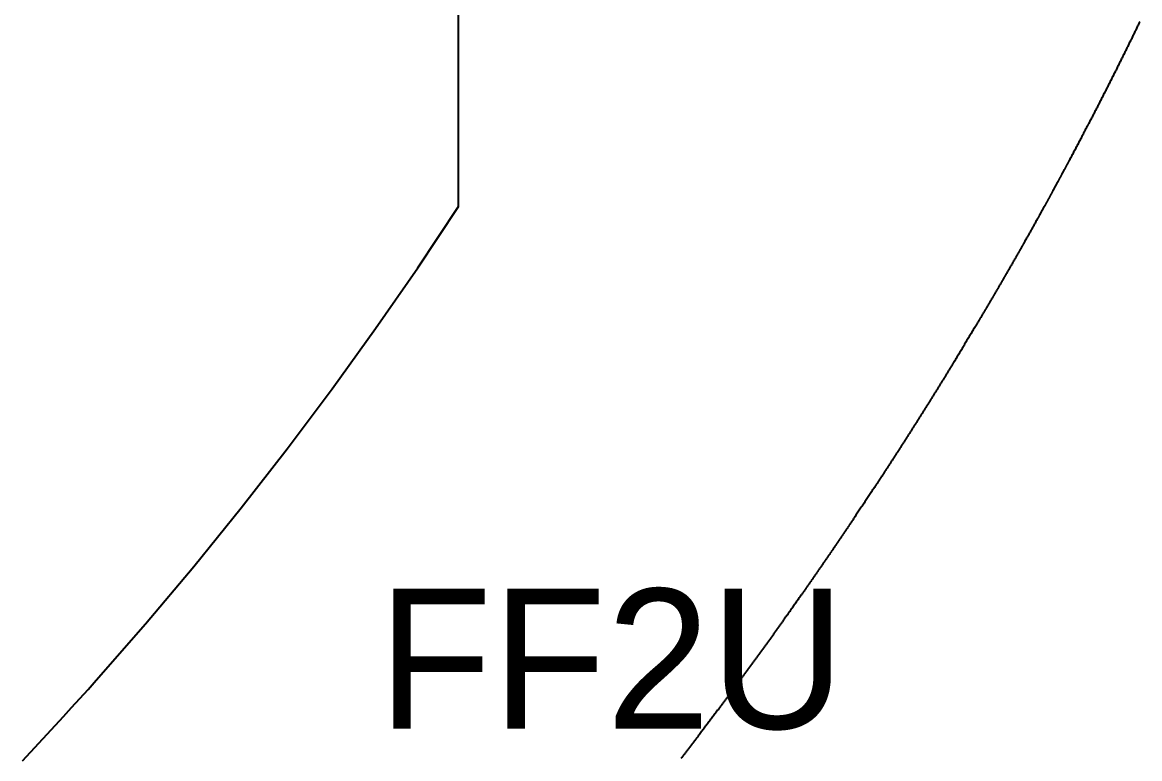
# Model space of a CAD drawing. Header units: millimetres. Extents: x 0 to 1000, y 0 to 100.
# Drawn here: x 74.02 to 94, y 73.67 to 86.84 of the extents above; entities that cross this region are included whole.
import ezdxf

# ---------------------------------------------------------------- set-up
doc = ezdxf.new("R2010")
doc.units = ezdxf.units.MM
doc.layers.add('CUT', color=7, linetype='Continuous')
doc.layers.add('MARK', color=3, linetype='Continuous')

msp = doc.modelspace()

# ---------------------------------------------------------------- linework, layer by layer
at = {"layer": 'CUT'}
for points in [[(74.022, 73.637), (74.755, 74.425), (74.903, 74.587), (75.051, 74.75), (75.198, 74.913), (75.345, 75.077), (76.227, 76.085), (77.09, 77.112), (77.935, 78.155), (78.758, 79.213), (79.56, 80.283), (80.338, 81.363), (81.092, 82.451), (81.821, 83.544), (81.821, 97.233)], [(94.004, 86.847), (93.997, 86.832), (93.99, 86.818), (93.983, 86.803), (93.975, 86.788), (93.968, 86.774), (93.961, 86.759), (93.954, 86.744), (93.947, 86.73), (93.94, 86.715), (93.933, 86.7), (93.926, 86.686), (93.919, 86.671), (93.912, 86.656), (93.904, 86.642), (93.897, 86.627), (93.89, 86.613), (93.883, 86.598), (93.876, 86.583), (93.869, 86.569), (93.862, 86.554), (93.855, 86.539), (93.847, 86.525), (93.84, 86.51), (93.833, 86.496), (93.826, 86.481), (93.819, 86.466), (93.812, 86.452), (93.804, 86.437), (93.797, 86.422), (93.79, 86.408), (93.783, 86.393), (93.776, 86.379), (93.769, 86.364), (93.761, 86.349), (93.754, 86.335), (93.747, 86.32), (93.74, 86.306), (93.733, 86.291), (93.725, 86.276), (93.718, 86.262), (93.711, 86.247), (93.704, 86.233), (93.697, 86.218), (93.689, 86.204), (93.682, 86.189), (93.675, 86.174), (93.668, 86.16), (93.66, 86.145), (93.653, 86.131), (93.646, 86.116), (93.639, 86.101), (93.631, 86.087), (93.624, 86.072), (93.617, 86.058), (93.61, 86.043), (93.602, 86.029), (93.595, 86.014), (93.588, 86), (93.581, 85.985), (93.573, 85.97), (93.566, 85.956), (93.559, 85.941), (93.551, 85.927), (93.544, 85.912), (93.537, 85.898), (93.529, 85.883), (93.522, 85.869), (93.515, 85.854), (93.508, 85.84), (93.5, 85.825), (93.493, 85.81), (93.486, 85.796), (93.478, 85.781), (93.471, 85.767), (93.464, 85.752), (93.456, 85.738), (93.449, 85.723), (93.442, 85.709), (93.434, 85.694), (93.427, 85.68), (93.419, 85.665), (93.412, 85.651), (93.405, 85.636), (93.397, 85.622), (93.39, 85.607), (93.383, 85.593), (93.375, 85.578), (93.368, 85.564), (93.36, 85.549), (93.353, 85.535), (93.346, 85.52), (93.338, 85.506), (93.331, 85.491), (93.323, 85.477), (93.316, 85.462), (93.309, 85.448), (93.301, 85.433), (93.294, 85.419), (93.286, 85.404), (93.279, 85.39), (93.272, 85.375), (93.264, 85.361), (93.257, 85.346), (93.249, 85.332), (93.242, 85.317), (93.234, 85.303), (93.227, 85.288), (93.219, 85.274), (93.212, 85.259), (93.205, 85.245), (93.197, 85.23), (93.19, 85.216), (93.182, 85.202), (93.175, 85.187), (93.167, 85.173), (93.16, 85.158), (93.152, 85.144), (93.145, 85.129), (93.137, 85.115), (93.13, 85.1), (93.122, 85.086), (93.115, 85.072), (93.108, 85.058), (93.101, 85.044), (93.093, 85.03), (93.085, 85.014), (93.075, 84.995), (93.065, 84.976), (93.054, 84.955), (93.043, 84.934), (93.032, 84.913), (93.022, 84.893), (93.011, 84.874), (93.001, 84.854), (92.991, 84.834), (92.98, 84.814), (92.97, 84.794), (92.959, 84.774), (92.949, 84.754), (92.938, 84.734), (92.928, 84.714), (92.917, 84.694), (92.907, 84.674), (92.896, 84.654), (92.886, 84.634), (92.875, 84.614), (92.864, 84.594), (92.854, 84.574), (92.843, 84.554), (92.833, 84.535), (92.823, 84.515), (92.812, 84.496), (92.802, 84.476), (92.79, 84.455), (92.779, 84.433), (92.767, 84.411), (92.756, 84.391), (92.748, 84.375), (92.743, 84.366), (92.74, 84.36), (92.738, 84.356), (92.736, 84.353), (92.734, 84.349), (92.731, 84.343), (92.728, 84.337), (92.724, 84.331), (92.721, 84.325), (92.718, 84.32), (92.715, 84.314), (92.712, 84.309), (92.709, 84.304), (92.707, 84.298), (92.704, 84.292), (92.701, 84.287), (92.698, 84.281), (92.695, 84.276), (92.692, 84.27), (92.689, 84.265), (92.686, 84.259), (92.683, 84.254), (92.68, 84.248), (92.677, 84.243), (92.674, 84.237), (92.671, 84.232), (92.668, 84.226), (92.665, 84.221), (92.662, 84.215), (92.659, 84.209), (92.656, 84.204), (92.653, 84.198), (92.65, 84.193), (92.647, 84.187), (92.644, 84.182), (92.641, 84.176), (92.638, 84.171), (92.635, 84.165), (92.632, 84.16), (92.629, 84.154), (92.626, 84.149), (92.623, 84.143), (92.62, 84.138), (92.617, 84.132), (92.614, 84.127), (92.611, 84.121), (92.608, 84.115), (92.605, 84.11), (92.602, 84.104), (92.599, 84.099), (92.596, 84.093), (92.593, 84.088), (92.59, 84.082), (92.587, 84.077), (92.584, 84.071), (92.581, 84.066), (92.578, 84.06), (92.575, 84.055), (92.573, 84.049), (92.57, 84.044), (92.567, 84.038), (92.564, 84.033), (92.561, 84.027), (92.558, 84.022), (92.555, 84.016), (92.552, 84.011), (92.549, 84.005), (92.546, 83.999), (92.543, 83.994), (92.54, 83.988), (92.537, 83.983), (92.534, 83.977), (92.531, 83.972), (92.528, 83.966), (92.525, 83.961), (92.522, 83.955), (92.519, 83.95), (92.516, 83.944), (92.513, 83.939), (92.51, 83.933), (92.507, 83.928), (92.504, 83.922), (92.501, 83.917), (92.498, 83.911), (92.495, 83.906), (92.492, 83.9), (92.489, 83.895), (92.486, 83.889), (92.483, 83.884), (92.48, 83.878), (92.477, 83.873), (92.474, 83.867), (92.471, 83.862), (92.468, 83.856), (92.465, 83.851), (92.462, 83.845), (92.459, 83.84), (92.456, 83.834), (92.453, 83.829), (92.45, 83.823), (92.447, 83.817), (92.444, 83.812), (92.441, 83.806), (92.438, 83.801), (92.435, 83.795), (92.431, 83.79), (92.428, 83.784), (92.425, 83.779), (92.422, 83.773), (92.419, 83.768), (92.416, 83.762), (92.413, 83.757), (92.41, 83.751), (92.407, 83.746), (92.404, 83.74), (92.401, 83.735), (92.398, 83.729), (92.395, 83.724), (92.392, 83.718), (92.389, 83.713), (92.386, 83.707), (92.383, 83.702), (92.38, 83.696), (92.377, 83.691), (92.374, 83.685), (92.371, 83.68), (92.368, 83.674), (92.365, 83.669), (92.362, 83.663), (92.359, 83.658), (92.356, 83.652), (92.353, 83.647), (92.35, 83.641), (92.347, 83.636), (92.344, 83.63), (92.341, 83.625), (92.338, 83.619), (92.335, 83.614), (92.332, 83.608), (92.329, 83.603), (92.326, 83.597), (92.323, 83.592), (92.32, 83.586), (92.317, 83.581), (92.314, 83.575), (92.311, 83.57), (92.308, 83.564), (92.305, 83.559), (92.302, 83.553), (92.299, 83.548), (92.295, 83.542), (92.292, 83.537), (92.289, 83.531), (92.286, 83.526), (92.283, 83.52), (92.28, 83.515), (92.277, 83.509), (92.274, 83.504), (92.271, 83.498), (92.268, 83.493), (92.265, 83.487), (92.262, 83.482), (92.259, 83.476), (92.256, 83.471), (92.253, 83.465), (92.25, 83.46), (92.247, 83.454), (92.244, 83.449), (92.241, 83.443), (92.238, 83.438), (92.235, 83.432), (92.232, 83.427), (92.229, 83.421), (92.226, 83.416), (92.223, 83.41), (92.219, 83.405), (92.216, 83.399), (92.213, 83.394), (92.21, 83.388), (92.207, 83.383), (92.204, 83.378), (92.201, 83.372), (92.198, 83.367), (92.195, 83.361), (92.192, 83.355), (92.189, 83.349), (92.186, 83.344), (92.183, 83.339), (92.181, 83.335), (92.178, 83.331), (92.175, 83.325), (92.171, 83.317), (92.165, 83.306), (92.157, 83.293), (92.149, 83.278), (92.141, 83.263), (92.133, 83.249), (92.125, 83.236), (92.118, 83.223), (92.111, 83.21), (92.103, 83.196), (92.096, 83.183), (92.088, 83.169), (92.081, 83.156), (92.073, 83.142), (92.066, 83.129), (92.058, 83.116), (92.051, 83.102), (92.043, 83.089), (92.035, 83.075), (92.028, 83.062), (92.02, 83.048), (92.013, 83.035), (92.005, 83.022), (91.998, 83.008), (91.99, 82.995), (91.983, 82.982), (91.975, 82.969), (91.968, 82.955), (91.96, 82.941), (91.952, 82.927), (91.944, 82.913), (91.936, 82.899), (91.93, 82.888), (91.924, 82.878), (91.92, 82.87), (91.916, 82.863), (91.912, 82.856), (91.907, 82.848), (91.903, 82.841), (91.898, 82.832), (91.894, 82.824), (91.889, 82.816), (91.885, 82.808), (91.88, 82.8), (91.876, 82.792), (91.871, 82.785), (91.867, 82.777), (91.862, 82.769), (91.858, 82.761), (91.853, 82.753), (91.849, 82.745), (91.844, 82.737), (91.84, 82.729), (91.835, 82.721), (91.831, 82.713), (91.826, 82.705), (91.822, 82.697), (91.817, 82.69), (91.813, 82.682), (91.808, 82.674), (91.804, 82.666), (91.799, 82.658), (91.795, 82.65), (91.79, 82.642), (91.786, 82.634), (91.781, 82.626), (91.777, 82.618), (91.772, 82.61), (91.767, 82.602), (91.763, 82.595), (91.758, 82.587), (91.754, 82.579), (91.749, 82.571), (91.745, 82.563), (91.74, 82.555), (91.736, 82.547), (91.731, 82.539), (91.727, 82.531), (91.722, 82.523), (91.718, 82.515), (91.713, 82.508), (91.709, 82.5), (91.704, 82.492), (91.7, 82.484), (91.695, 82.476), (91.69, 82.468), (91.686, 82.46), (91.681, 82.452), (91.677, 82.444), (91.672, 82.436), (91.668, 82.429), (91.663, 82.421), (91.659, 82.413), (91.654, 82.405), (91.65, 82.397), (91.645, 82.389), (91.64, 82.381), (91.636, 82.373), (91.631, 82.365), (91.627, 82.357), (91.622, 82.35), (91.618, 82.342), (91.613, 82.334), (91.609, 82.326), (91.604, 82.318), (91.599, 82.31), (91.595, 82.302), (91.59, 82.294), (91.586, 82.286), (91.581, 82.279), (91.577, 82.271), (91.572, 82.263), (91.568, 82.255), (91.563, 82.247), (91.558, 82.239), (91.554, 82.231), (91.549, 82.223), (91.545, 82.215), (91.54, 82.208), (91.536, 82.2), (91.531, 82.192), (91.526, 82.184), (91.522, 82.176), (91.517, 82.168), (91.513, 82.16), (91.508, 82.152), (91.504, 82.145), (91.499, 82.137), (91.494, 82.129), (91.49, 82.121), (91.485, 82.113), (91.481, 82.105), (91.476, 82.097), (91.471, 82.089), (91.467, 82.082), (91.462, 82.074), (91.458, 82.066), (91.453, 82.058), (91.448, 82.05), (91.444, 82.042), (91.439, 82.034), (91.435, 82.026), (91.43, 82.019), (91.426, 82.011), (91.421, 82.003), (91.416, 81.995), (91.412, 81.987), (91.407, 81.979), (91.403, 81.971), (91.398, 81.963), (91.393, 81.956), (91.389, 81.948), (91.384, 81.94), (91.38, 81.932), (91.375, 81.924), (91.37, 81.916), (91.366, 81.908), (91.361, 81.901), (91.356, 81.893), (91.352, 81.885), (91.347, 81.877), (91.343, 81.869), (91.338, 81.861), (91.333, 81.853), (91.329, 81.846), (91.324, 81.838), (91.32, 81.83), (91.315, 81.822), (91.31, 81.814), (91.306, 81.806), (91.301, 81.798), (91.296, 81.791), (91.292, 81.783), (91.287, 81.775), (91.283, 81.767), (91.278, 81.759), (91.273, 81.751), (91.269, 81.743), (91.264, 81.736), (91.259, 81.728), (91.255, 81.72), (91.25, 81.712), (91.246, 81.704), (91.241, 81.696), (91.236, 81.689), (91.232, 81.681), (91.227, 81.673), (91.222, 81.665), (91.218, 81.657), (91.213, 81.649), (91.208, 81.641), (91.204, 81.634), (91.199, 81.626), (91.195, 81.618), (91.19, 81.61), (91.185, 81.602), (91.181, 81.594), (91.176, 81.587), (91.171, 81.579), (91.167, 81.571), (91.162, 81.563), (91.157, 81.555), (91.153, 81.547), (91.148, 81.54), (91.143, 81.532), (91.139, 81.524), (91.134, 81.516), (91.129, 81.508), (91.125, 81.5), (91.12, 81.493), (91.115, 81.485), (91.111, 81.477), (91.106, 81.469), (91.102, 81.461), (91.097, 81.454), (91.092, 81.446), (91.087, 81.438), (91.082, 81.429), (91.078, 81.421), (91.073, 81.413), (91.069, 81.406), (91.065, 81.401), (91.062, 81.395), (91.057, 81.387), (91.05, 81.375), (91.041, 81.359), (91.029, 81.34), (91.016, 81.319), (91.003, 81.297), (90.991, 81.277), (90.979, 81.257), (90.968, 81.238), (90.957, 81.219), (90.945, 81.2), (90.933, 81.18), (90.921, 81.161), (90.91, 81.141), (90.898, 81.121), (90.886, 81.102), (90.874, 81.082), (90.863, 81.063), (90.851, 81.044), (90.839, 81.024), (90.827, 81.005), (90.815, 80.985), (90.804, 80.965), (90.792, 80.946), (90.78, 80.926), (90.768, 80.907), (90.757, 80.888), (90.745, 80.869), (90.733, 80.849), (90.721, 80.829), (90.708, 80.809), (90.696, 80.788), (90.684, 80.769), (90.674, 80.752), (90.665, 80.738), (90.658, 80.726), (90.651, 80.715), (90.645, 80.705), (90.638, 80.694), (90.631, 80.682), (90.624, 80.671), (90.617, 80.659), (90.609, 80.647), (90.602, 80.635), (90.595, 80.623), (90.588, 80.612), (90.581, 80.6), (90.574, 80.589), (90.567, 80.577), (90.559, 80.565), (90.552, 80.554), (90.545, 80.542), (90.538, 80.531), (90.531, 80.519), (90.524, 80.507), (90.517, 80.496), (90.509, 80.484), (90.502, 80.472), (90.495, 80.461), (90.488, 80.449), (90.481, 80.438), (90.474, 80.426), (90.466, 80.414), (90.459, 80.403), (90.452, 80.391), (90.445, 80.379), (90.438, 80.368), (90.43, 80.356), (90.423, 80.345), (90.416, 80.333), (90.409, 80.321), (90.402, 80.31), (90.394, 80.298), (90.387, 80.287), (90.38, 80.275), (90.373, 80.263), (90.366, 80.252), (90.359, 80.24), (90.351, 80.229), (90.344, 80.217), (90.337, 80.206), (90.33, 80.194), (90.322, 80.182), (90.315, 80.171), (90.308, 80.159), (90.301, 80.148), (90.294, 80.136), (90.286, 80.124), (90.279, 80.113), (90.272, 80.101), (90.265, 80.09), (90.257, 80.078), (90.25, 80.066), (90.243, 80.055), (90.236, 80.043), (90.228, 80.032), (90.221, 80.02), (90.214, 80.009), (90.207, 79.997), (90.199, 79.986), (90.192, 79.974), (90.185, 79.962), (90.178, 79.951), (90.17, 79.939), (90.163, 79.928), (90.156, 79.916), (90.149, 79.905), (90.141, 79.893), (90.134, 79.881), (90.127, 79.87), (90.12, 79.858), (90.112, 79.847), (90.105, 79.835), (90.098, 79.824), (90.091, 79.812), (90.083, 79.801), (90.076, 79.789), (90.069, 79.778), (90.061, 79.766), (90.054, 79.754), (90.047, 79.743), (90.039, 79.731), (90.032, 79.72), (90.025, 79.708), (90.018, 79.697), (90.01, 79.685), (90.003, 79.674), (89.996, 79.662), (89.988, 79.651), (89.981, 79.639), (89.974, 79.628), (89.966, 79.616), (89.959, 79.605), (89.952, 79.593), (89.944, 79.581), (89.937, 79.57), (89.93, 79.558), (89.922, 79.547), (89.915, 79.535), (89.908, 79.524), (89.901, 79.512), (89.893, 79.501), (89.886, 79.489), (89.879, 79.478), (89.871, 79.466), (89.864, 79.455), (89.856, 79.443), (89.849, 79.432), (89.842, 79.42), (89.834, 79.409), (89.827, 79.397), (89.82, 79.386), (89.812, 79.374), (89.805, 79.363), (89.798, 79.351), (89.79, 79.34), (89.783, 79.328), (89.776, 79.317), (89.768, 79.305), (89.761, 79.294), (89.753, 79.282), (89.746, 79.271), (89.739, 79.259), (89.731, 79.248), (89.724, 79.236), (89.717, 79.225), (89.709, 79.213), (89.702, 79.202), (89.694, 79.191), (89.687, 79.179), (89.68, 79.168), (89.672, 79.156), (89.665, 79.145), (89.657, 79.133), (89.65, 79.122), (89.643, 79.11), (89.635, 79.099), (89.628, 79.087), (89.62, 79.076), (89.613, 79.064), (89.606, 79.053), (89.598, 79.041), (89.591, 79.03), (89.583, 79.018), (89.576, 79.007), (89.568, 78.996), (89.561, 78.984), (89.554, 78.973), (89.546, 78.961), (89.539, 78.95), (89.531, 78.938), (89.524, 78.927), (89.516, 78.915), (89.509, 78.904), (89.502, 78.893), (89.494, 78.881), (89.487, 78.87), (89.479, 78.858), (89.472, 78.847), (89.464, 78.835), (89.457, 78.824), (89.449, 78.812), (89.442, 78.801), (89.434, 78.79), (89.427, 78.778), (89.42, 78.767), (89.412, 78.755), (89.405, 78.744), (89.397, 78.732), (89.39, 78.721), (89.382, 78.71), (89.375, 78.698), (89.367, 78.687), (89.36, 78.675), (89.352, 78.664), (89.345, 78.653), (89.337, 78.641), (89.33, 78.63), (89.322, 78.618), (89.314, 78.606), (89.307, 78.595), (89.3, 78.584), (89.293, 78.574), (89.286, 78.563), (89.279, 78.552), (89.27, 78.538), (89.259, 78.522), (89.247, 78.504), (89.234, 78.484), (89.221, 78.465), (89.209, 78.446), (89.197, 78.427), (89.185, 78.409), (89.173, 78.391), (89.161, 78.373), (89.148, 78.355), (89.136, 78.336), (89.124, 78.318), (89.112, 78.299), (89.1, 78.281), (89.087, 78.263), (89.075, 78.244), (89.063, 78.226), (89.051, 78.208), (89.039, 78.189), (89.026, 78.171), (89.014, 78.152), (89.002, 78.134), (88.99, 78.116), (88.978, 78.098), (88.966, 78.08), (88.954, 78.062), (88.941, 78.044), (88.929, 78.024), (88.915, 78.004), (88.902, 77.984), (88.889, 77.966), (88.879, 77.951), (88.872, 77.941), (88.868, 77.934), (88.864, 77.928), (88.861, 77.923), (88.857, 77.917), (88.852, 77.91), (88.847, 77.903), (88.842, 77.895), (88.837, 77.888), (88.832, 77.881), (88.828, 77.874), (88.823, 77.868), (88.819, 77.861), (88.814, 77.854), (88.809, 77.847), (88.805, 77.84), (88.8, 77.833), (88.795, 77.826), (88.79, 77.819), (88.786, 77.812), (88.781, 77.805), (88.776, 77.798), (88.772, 77.791), (88.767, 77.784), (88.762, 77.777), (88.758, 77.77), (88.753, 77.763), (88.748, 77.756), (88.744, 77.749), (88.739, 77.742), (88.734, 77.735), (88.729, 77.729), (88.725, 77.722), (88.72, 77.715), (88.715, 77.708), (88.711, 77.701), (88.706, 77.694), (88.701, 77.687), (88.697, 77.68), (88.692, 77.673), (88.687, 77.666), (88.682, 77.659), (88.678, 77.652), (88.673, 77.645), (88.668, 77.638), (88.664, 77.631), (88.659, 77.624), (88.654, 77.617), (88.649, 77.61), (88.645, 77.604), (88.64, 77.597), (88.635, 77.59), (88.631, 77.583), (88.626, 77.576), (88.621, 77.569), (88.616, 77.562), (88.612, 77.555), (88.607, 77.548), (88.602, 77.541), (88.598, 77.534), (88.593, 77.527), (88.588, 77.52), (88.583, 77.513), (88.579, 77.506), (88.574, 77.5), (88.569, 77.493), (88.565, 77.486), (88.56, 77.479), (88.555, 77.472), (88.55, 77.465), (88.546, 77.458), (88.541, 77.451), (88.536, 77.444), (88.531, 77.437), (88.527, 77.43), (88.522, 77.423), (88.517, 77.416), (88.513, 77.409), (88.508, 77.403), (88.503, 77.396), (88.498, 77.389), (88.494, 77.382), (88.489, 77.375), (88.484, 77.368), (88.479, 77.361), (88.475, 77.354), (88.47, 77.347), (88.465, 77.34), (88.46, 77.333), (88.456, 77.326), (88.451, 77.319), (88.446, 77.313), (88.441, 77.306), (88.437, 77.299), (88.432, 77.292), (88.427, 77.285), (88.422, 77.278), (88.418, 77.271), (88.413, 77.264), (88.408, 77.257), (88.403, 77.25), (88.399, 77.243), (88.394, 77.237), (88.389, 77.23), (88.384, 77.223), (88.38, 77.216), (88.375, 77.209), (88.37, 77.202), (88.365, 77.195), (88.361, 77.188), (88.356, 77.181), (88.351, 77.174), (88.346, 77.167), (88.342, 77.16), (88.337, 77.154), (88.332, 77.147), (88.327, 77.14), (88.323, 77.133), (88.318, 77.126), (88.313, 77.119), (88.308, 77.112), (88.304, 77.105), (88.299, 77.098), (88.294, 77.091), (88.289, 77.085), (88.285, 77.078), (88.28, 77.071), (88.275, 77.064), (88.27, 77.057), (88.265, 77.05), (88.261, 77.043), (88.256, 77.036), (88.251, 77.029), (88.246, 77.022), (88.242, 77.016), (88.237, 77.009), (88.232, 77.002), (88.227, 76.995), (88.222, 76.988), (88.218, 76.981), (88.213, 76.974), (88.208, 76.967), (88.203, 76.96), (88.199, 76.954), (88.194, 76.947), (88.189, 76.94), (88.184, 76.933), (88.179, 76.926), (88.175, 76.919), (88.17, 76.912), (88.165, 76.905), (88.16, 76.898), (88.156, 76.892), (88.151, 76.885), (88.146, 76.878), (88.141, 76.871), (88.136, 76.864), (88.132, 76.857), (88.127, 76.85), (88.122, 76.843), (88.117, 76.836), (88.112, 76.83), (88.108, 76.823), (88.103, 76.816), (88.098, 76.809), (88.093, 76.802), (88.088, 76.795), (88.084, 76.788), (88.079, 76.781), (88.074, 76.775), (88.069, 76.768), (88.064, 76.761), (88.06, 76.754), (88.055, 76.747), (88.05, 76.74), (88.045, 76.733), (88.04, 76.726), (88.036, 76.719), (88.031, 76.713), (88.026, 76.706), (88.021, 76.699), (88.017, 76.692), (88.012, 76.685), (88.007, 76.678), (88.002, 76.671), (87.997, 76.664), (87.992, 76.657), (87.988, 76.651), (87.984, 76.645), (87.98, 76.64), (87.975, 76.633), (87.968, 76.623), (87.959, 76.611), (87.949, 76.596), (87.937, 76.579), (87.926, 76.563), (87.915, 76.547), (87.904, 76.532), (87.894, 76.517), (87.883, 76.503), (87.873, 76.488), (87.862, 76.473), (87.852, 76.458), (87.841, 76.442), (87.83, 76.427), (87.82, 76.412), (87.809, 76.397), (87.799, 76.382), (87.788, 76.367), (87.777, 76.352), (87.767, 76.337), (87.756, 76.322), (87.745, 76.307), (87.735, 76.292), (87.724, 76.277), (87.713, 76.262), (87.703, 76.247), (87.692, 76.232), (87.682, 76.217), (87.671, 76.202), (87.659, 76.186), (87.648, 76.17), (87.637, 76.155), (87.628, 76.142), (87.621, 76.131), (87.615, 76.123), (87.61, 76.116), (87.605, 76.109), (87.599, 76.101), (87.593, 76.093), (87.587, 76.085), (87.581, 76.076), (87.575, 76.068), (87.569, 76.06), (87.564, 76.052), (87.558, 76.044), (87.552, 76.035), (87.546, 76.027), (87.54, 76.019), (87.535, 76.011), (87.529, 76.003), (87.523, 75.995), (87.517, 75.986), (87.511, 75.978), (87.505, 75.97), (87.499, 75.962), (87.494, 75.954), (87.488, 75.946), (87.482, 75.937), (87.476, 75.929), (87.47, 75.921), (87.464, 75.913), (87.458, 75.905), (87.453, 75.897), (87.447, 75.888), (87.441, 75.88), (87.435, 75.872), (87.429, 75.864), (87.423, 75.856), (87.417, 75.848), (87.412, 75.84), (87.406, 75.831), (87.4, 75.823), (87.394, 75.815), (87.388, 75.807), (87.382, 75.799), (87.376, 75.791), (87.371, 75.782), (87.365, 75.774), (87.359, 75.766), (87.353, 75.758), (87.347, 75.75), (87.341, 75.742), (87.335, 75.734), (87.329, 75.725), (87.324, 75.717), (87.318, 75.709), (87.312, 75.701), (87.306, 75.693), (87.3, 75.685), (87.294, 75.677), (87.288, 75.668), (87.282, 75.66), (87.276, 75.652), (87.271, 75.644), (87.265, 75.636), (87.259, 75.628), (87.253, 75.62), (87.247, 75.612), (87.241, 75.603), (87.235, 75.595), (87.229, 75.587), (87.223, 75.579), (87.218, 75.571), (87.212, 75.563), (87.206, 75.555), (87.2, 75.546), (87.194, 75.538), (87.188, 75.53), (87.182, 75.522), (87.176, 75.514), (87.17, 75.506), (87.164, 75.498), (87.159, 75.49), (87.153, 75.481), (87.147, 75.473), (87.141, 75.465), (87.135, 75.457), (87.129, 75.449), (87.123, 75.441), (87.117, 75.433), (87.111, 75.425), (87.105, 75.417), (87.099, 75.408), (87.093, 75.4), (87.088, 75.392), (87.082, 75.384), (87.076, 75.376), (87.07, 75.368), (87.064, 75.36), (87.058, 75.352), (87.052, 75.344), (87.046, 75.335), (87.04, 75.327), (87.034, 75.319), (87.028, 75.311), (87.022, 75.303), (87.016, 75.295), (87.01, 75.287), (87.005, 75.279), (86.999, 75.271), (86.993, 75.263), (86.987, 75.254), (86.981, 75.246), (86.975, 75.238), (86.969, 75.23), (86.963, 75.222), (86.957, 75.214), (86.951, 75.206), (86.945, 75.198), (86.939, 75.19), (86.933, 75.182), (86.927, 75.173), (86.921, 75.165), (86.915, 75.157), (86.909, 75.149), (86.904, 75.141), (86.898, 75.133), (86.892, 75.125), (86.886, 75.117), (86.88, 75.109), (86.874, 75.101), (86.868, 75.093), (86.862, 75.084), (86.856, 75.076), (86.85, 75.068), (86.844, 75.06), (86.838, 75.052), (86.832, 75.044), (86.826, 75.036), (86.82, 75.028), (86.814, 75.02), (86.808, 75.012), (86.802, 75.004), (86.796, 74.996), (86.79, 74.987), (86.784, 74.979), (86.778, 74.971), (86.772, 74.963), (86.766, 74.955), (86.76, 74.947), (86.754, 74.939), (86.748, 74.931), (86.743, 74.923), (86.737, 74.915), (86.731, 74.907), (86.725, 74.899), (86.719, 74.891), (86.713, 74.883), (86.707, 74.875), (86.701, 74.866), (86.695, 74.858), (86.689, 74.85), (86.683, 74.842), (86.677, 74.834), (86.671, 74.826), (86.665, 74.818), (86.659, 74.81), (86.653, 74.802), (86.647, 74.794), (86.641, 74.786), (86.635, 74.778), (86.629, 74.77), (86.623, 74.762), (86.617, 74.754), (86.611, 74.746), (86.605, 74.738), (86.599, 74.729), (86.593, 74.721), (86.587, 74.713), (86.581, 74.705), (86.575, 74.697), (86.569, 74.689), (86.563, 74.681), (86.557, 74.673), (86.551, 74.665), (86.545, 74.657), (86.539, 74.649), (86.532, 74.641), (86.526, 74.632), (86.52, 74.624), (86.515, 74.617), (86.51, 74.61), (86.504, 74.603), (86.498, 74.595), (86.491, 74.585), (86.48, 74.571), (86.469, 74.555), (86.456, 74.538), (86.443, 74.521), (86.431, 74.505), (86.419, 74.489), (86.407, 74.473), (86.395, 74.458), (86.384, 74.442), (86.372, 74.426), (86.36, 74.41), (86.348, 74.394), (86.336, 74.378), (86.324, 74.363), (86.312, 74.347), (86.3, 74.331), (86.288, 74.315), (86.276, 74.299), (86.264, 74.284), (86.252, 74.268), (86.24, 74.252), (86.228, 74.236), (86.216, 74.22), (86.204, 74.204), (86.192, 74.189), (86.181, 74.173), (86.169, 74.158), (86.156, 74.141), (86.143, 74.124), (86.13, 74.107), (86.118, 74.091), (86.108, 74.078), (86.1, 74.068), (86.094, 74.06), (86.089, 74.053), (86.084, 74.047), (86.079, 74.04), (86.073, 74.032), (86.067, 74.024), (86.061, 74.016), (86.055, 74.008), (86.049, 74), (86.043, 73.992), (86.037, 73.985), (86.031, 73.977), (86.025, 73.969), (86.019, 73.961), (86.013, 73.953), (86.007, 73.946), (86.001, 73.938), (85.995, 73.93), (85.989, 73.922), (85.983, 73.915), (85.977, 73.907), (85.971, 73.899), (85.965, 73.891), (85.96, 73.883), (85.954, 73.876), (85.948, 73.868), (85.942, 73.86), (85.936, 73.852), (85.93, 73.845), (85.924, 73.837), (85.918, 73.829), (85.912, 73.821), (85.906, 73.814), (85.9, 73.806), (85.894, 73.798), (85.888, 73.79), (85.882, 73.782), (85.876, 73.775), (85.87, 73.767), (85.864, 73.759), (85.858, 73.751), (85.852, 73.744), (85.846, 73.736), (85.84, 73.728), (85.834, 73.72), (85.828, 73.713), (85.822, 73.705), (85.816, 73.697), (85.81, 73.689), (85.804, 73.682), (85.798, 73.674)]]:
    msp.add_lwpolyline(points, dxfattribs=at)

# ---------------------------------------------------------------- texts
at = {"layer": 'MARK'}
msp.add_text('FF2U', height=2.5, dxfattribs=at).set_placement((80.381, 74.21))

doc.saveas('drawing.dxf')
